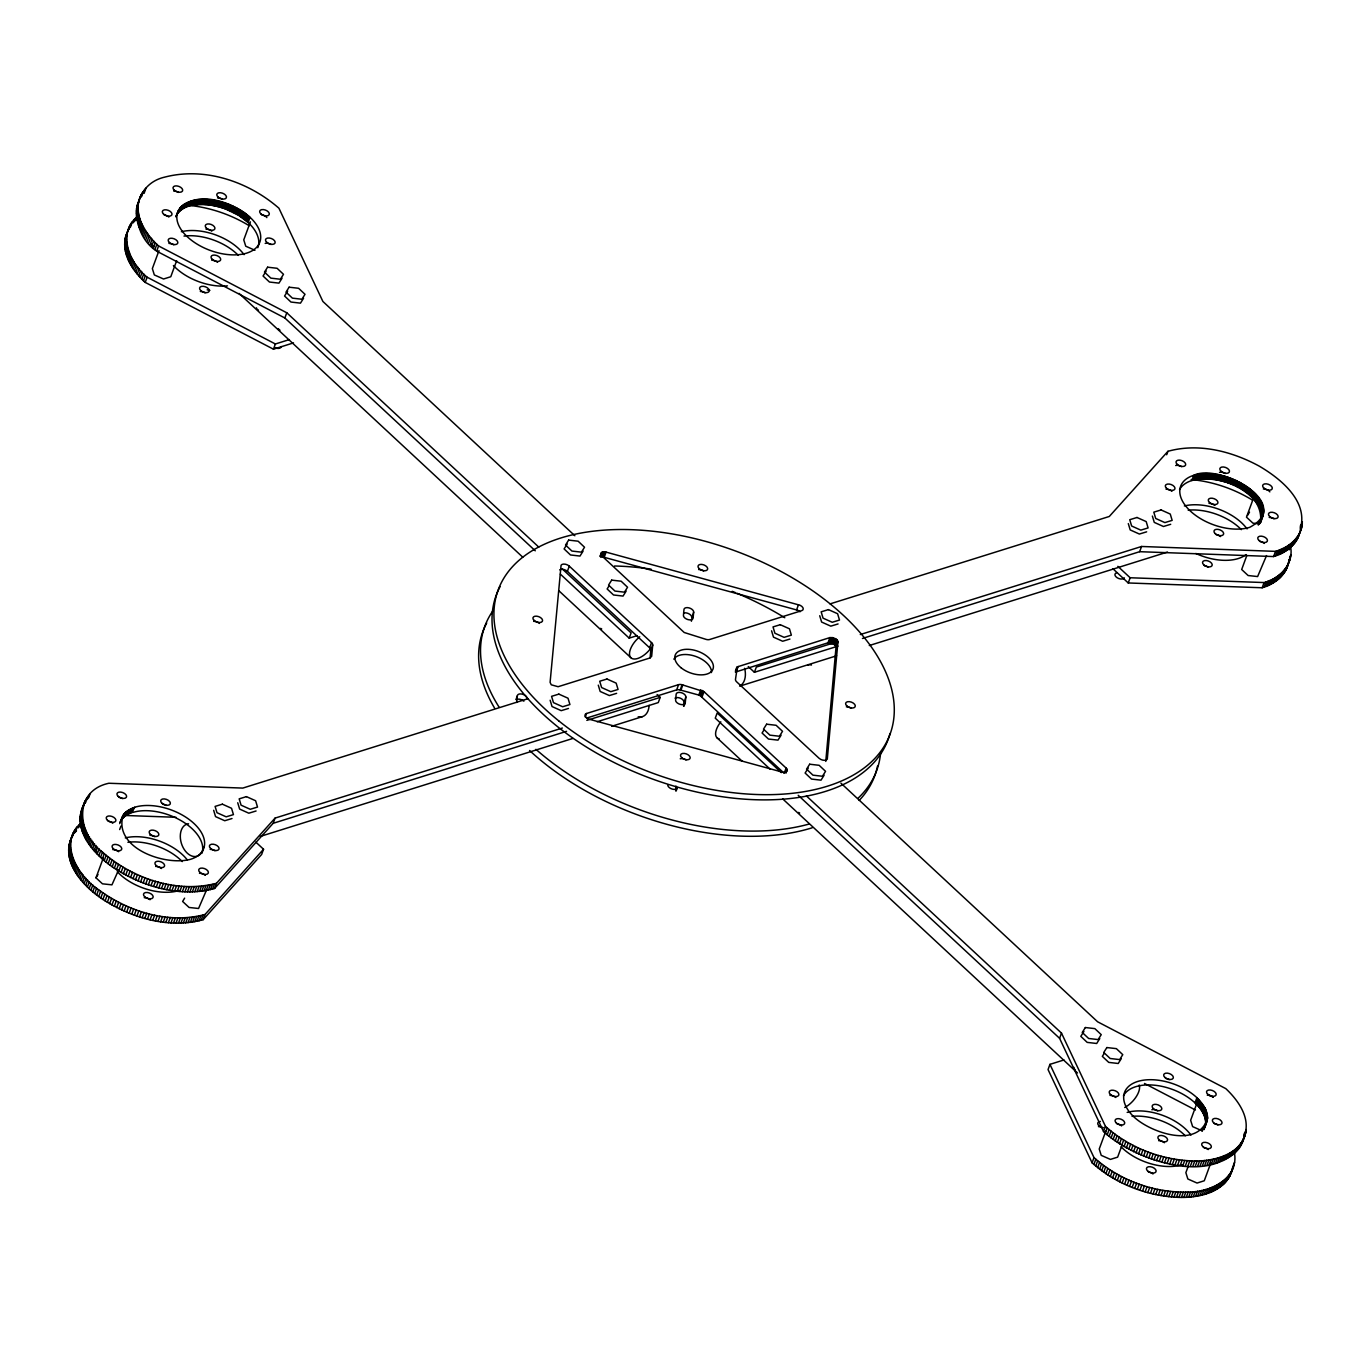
<?xml version="1.0" encoding="UTF-8"?>
<svg xmlns="http://www.w3.org/2000/svg" width="1371" height="1371" viewBox="0 0 1371 1371"><rect width="100%" height="100%" fill="white"/><g stroke="black" fill="none" stroke-linecap="round" stroke-linejoin="round"><path stroke-width="1.5" d="M255.846 842.12L263.54 849.249L261.638 854.459L203.114 919.701C168.941 929.007 131.959 918.193 102.928 899.445C82.774 886.471 58.302 859.428 73.434 834.493M263.54 849.249L205.016 914.491C168.342 924.277 128.48 911.681 98.592 889.745C77.736 876.292 57.205 841.486 82.191 822.12M562.384 728.035L275.074 818.093L273.172 823.303L214.544 888.494C181.246 897.594 145.223 887.38 116.552 869.642C95.953 856.738 70.487 830.569 84.077 804.588M275.074 818.093L216.464 883.301C176.602 893.601 132.85 878.674 102.482 852.128C77.359 834.202 72.646 791.05 108.857 783.252L242.804 788.085L528.075 698.662M293.497 342.887L273.463 349.194L145.223 282.409C131.565 270.07 118.472 249.522 127.88 231.014M289.401 339.58L275.382 343.984L147.125 277.199C129.491 263.369 116.346 232.059 138.282 215.933M535.273 550.816L284.86 317.986L156.671 251.15C128.943 233.156 129.542 184.948 164.948 177.065C204.81 166.765 248.562 181.675 278.93 208.221L322.888 301.466L574.86 535.753M538.752 547.08L286.779 312.777L158.573 245.957C144.538 233.413 131.205 211.717 142.07 193.191M1123.432 1095.789A43.786 24.867 20.2 0 1 1154.468 1085.198A43.786 24.867 20.2 0 1 1194.998 1102.884C1201.544 1108.933 1207.782 1118.068 1204.955 1127.356M1207.594 1118.119L1205.246 1108.385L1196.917 1097.691A43.786 24.867 20.2 0 0 1137.656 1081.479A43.786 24.867 20.2 0 0 1134.331 1117.296C1151.229 1132.943 1198.391 1149.052 1207.594 1118.119L1205.623 1124.151M1260.463 522.711C1264.696 490.15 1218.545 473.646 1191.862 480.518A43.786 24.867 20.2 0 0 1179.54 489.618M1193.764 475.309A43.786 24.867 20.2 0 0 1190.439 511.126A43.786 24.867 20.2 0 0 1249.701 527.338C1294.772 503.157 1218.819 462.815 1193.764 475.309L1191.862 480.518M830.055 603.891L1109.293 516.473L1167.955 451.299C1198.648 442.747 1231.775 451.23 1259.126 466.071C1280.308 478.445 1308.414 500.981 1300.411 528.589L1300.531 525.35M1117.845 566.326L1130.15 577.757L1264.079 582.555C1279.897 578.665 1294.275 563.515 1290.488 546.326M840.92 783.149L1097.605 1021.789L1225.794 1088.625C1238.236 1100.33 1251.415 1118.599 1244.114 1136.319L1244.405 1133.132M825.77 761.419L836.019 647.163L834.836 644.713L827.998 642.793L735.404 672.081L737.307 666.872L829.918 637.584L836.756 639.503L837.938 641.954L827.279 759.157A5.056 2.862 20.2 0 1 819.07 758.266L736.673 681.85A5.056 2.862 20.2 0 1 735.49 679.382L737.307 666.872M527.012 698.439A5.056 2.862 20.2 0 0 522.454 694.189A5.056 2.862 20.2 0 0 517.347 695.8L516.798 701.644A5.056 2.862 20.2 0 0 516.901 702.449M650.094 657.909L650.797 650.265A5.056 2.862 20.2 0 0 649.631 647.815L567.388 571.347A5.056 2.862 20.2 0 0 559.728 569.873M652.716 645.056L651.671 656.298L650.008 657.96L558.1 686.717L551.262 684.797L550.097 682.347L561.082 565.229A5.056 2.862 20.2 0 1 569.291 566.137L651.533 642.605A5.056 2.862 20.2 0 1 652.716 645.056L650.762 650.711M675.697 790.759L676.057 786.868A5.056 2.862 20.2 0 0 675.954 786.063M683.529 706.014L685.808 696.914A5.056 2.862 20.2 0 0 681.25 692.663A5.056 2.862 20.2 0 0 676.143 694.257L675.595 700.101A5.056 2.862 20.2 0 0 680.17 704.351A5.056 2.862 20.2 0 0 685.277 702.757L685.808 696.914M691.378 621.252L693.657 612.152A5.056 2.862 20.2 0 0 689.082 607.901A5.056 2.862 20.2 0 0 683.975 609.512L683.444 615.356A5.056 2.862 20.2 0 0 688.002 619.606A5.056 2.862 20.2 0 0 693.109 617.995L693.657 612.152M1112.858 568.674L1128.23 582.966L1262.16 587.765C1275.081 584.097 1287.866 574.038 1288.929 559.762M1063.982 1059.954L1049.946 1064.359L1094.007 1157.604C1119.49 1180.362 1154.056 1193.044 1188.211 1192.05C1210.01 1192.616 1239.333 1178.306 1234.38 1152.48M123.236 814.957C112.799 848.152 165.086 866.335 190.638 859.274A43.786 24.867 20.2 0 0 193.945 823.457A43.786 24.867 20.2 0 0 134.684 807.262L124.847 812.986L120.1 822.292M860.285 634.55L1141.563 546.481L1275.51 551.365C1288.449 547.697 1301.25 537.655 1302.33 523.379M1232.632 1167.492C1228.005 1192.342 1197.894 1198.597 1176.455 1197.26C1145.642 1195.495 1115.103 1183.533 1092.087 1162.814L1048.044 1069.569L1049.946 1064.359M806.388 795.917L1061.497 1033.117L1105.454 1126.345C1129.087 1147.613 1160.62 1159.746 1192.307 1160.929C1213.095 1161.785 1241.68 1155.016 1246.033 1131.109M1243.84 1137.861C1220.893 1190.388 1134.965 1160.911 1103.535 1131.555L1059.577 1038.31L798.213 795.3M1299.948 531.725C1297.394 544.561 1285.518 553.044 1273.608 556.557L1139.644 551.69L862.445 638.475M601.166 552.959L602.092 556.112L684.198 632.494L706.116 639.4A5.056 2.862 20.2 0 0 709.63 639.52L801.624 610.695A5.056 2.862 20.2 0 0 799.91 605.211L606.085 552.119L601.732 552.393L599.898 556.42M125.584 236.84L129.782 225.821M137.083 205.581L141.282 194.562M125.224 238.365L127.143 233.173M130.571 224.45L128.651 229.643L129.525 228.306M136.706 207.124L138.625 201.914M124.95 239.925L126.852 234.715M136.432 208.666L138.351 203.474M124.761 241.502L126.663 236.309M130.159 226.575L131.427 223.113M136.243 210.26L138.163 205.05M142.944 191.854L141.024 197.064L141.967 195.762M130.468 227.02L132.387 221.811M136.14 211.854L138.06 206.661M142.618 194.031L143.886 190.569M124.658 243.113L126.578 237.92M124.641 244.741L126.56 239.531M136.123 213.482L138.043 208.289M143.629 192.78L144.915 189.301M133.227 222.805L134.512 219.326M144.109 193.294L146.012 188.084M124.71 246.386L126.629 241.193M136.192 215.144L138.111 209.934M124.864 248.048L126.783 242.856M134.409 221.622L135.695 218.16M136.346 216.807L138.265 211.597M135.678 220.491L136.946 217.029M125.104 249.745L127.023 244.535M136.586 218.486L138.505 213.276M125.429 251.441L127.349 246.232M136.911 220.183L138.831 214.973M125.858 253.155L127.76 247.945M137.323 221.896L139.242 216.687M126.355 254.869L128.274 249.659M137.82 223.61L139.739 218.417M126.937 256.6L128.857 251.39M138.402 225.341L140.322 220.148M127.606 258.331L129.525 253.138M139.071 227.089L140.99 221.879M128.36 260.079L130.262 254.886M139.825 228.82L141.744 223.627M129.182 261.827L131.102 256.634M140.665 230.568L142.567 225.375M130.108 263.575L132.027 258.382M141.573 232.316L143.492 227.123M142.567 234.064L144.486 228.871M131.102 265.323L133.021 260.13M132.182 267.071L134.084 261.878M143.647 235.812L145.549 230.619M133.33 268.819L135.249 263.609M144.795 237.56L146.697 232.367M134.564 270.55L136.483 265.357M146.012 239.308L147.931 234.098M147.331 241.039L149.233 235.829M135.866 272.281L137.786 267.088M137.254 274.011L139.157 268.802M148.702 242.753L150.621 237.543M138.711 275.708L140.613 270.515M150.159 244.466L152.078 239.257M140.236 277.405L142.138 272.212M151.684 246.163L153.603 240.953M141.83 279.101L143.732 273.892M153.278 247.843L155.197 242.633M143.492 280.764L145.395 275.554M154.94 249.505L156.842 244.295M156.671 251.15L158.573 245.957M145.223 282.409L147.125 277.199M158.985 250.602L152.352 268.596L154.34 274.937L163.543 278.999L170.775 276.736L176.653 260.713M175.865 216.858C187.45 186.439 231.785 200.44 250.036 217.286A43.786 24.867 20.2 0 1 246.729 253.104A43.786 24.867 20.2 0 1 187.467 236.892C180.561 230.602 173.928 220.457 178.11 210.911M176.191 216.104L178.881 209.472M176.551 215.384L179.824 208.101M177.407 213.979L180.355 207.449M178.436 212.642L180.938 206.815M179.018 212.008L181.555 206.198M179.635 211.408L182.206 205.616M180.287 210.808L182.891 205.05M180.989 210.243L183.628 204.502M181.709 209.712L184.399 203.988M182.48 209.18L185.205 203.491M183.303 208.683L186.045 203.028M184.142 208.221L186.936 202.582M185.016 207.775L187.844 202.154M185.925 207.364L188.787 201.777M186.867 206.97L189.764 201.417M187.861 206.61L190.775 201.074M188.855 206.284L191.82 200.766M189.901 205.976L192.883 200.492M190.963 205.684L193.979 200.235M192.06 205.444L193.191 205.222L195.093 200.012M193.191 205.222L194.339 205.033L196.242 199.823M194.339 205.033L195.505 204.862L197.424 199.669M195.505 204.862L196.704 204.725L198.606 199.532M196.704 204.725L197.921 204.622L199.823 199.429M197.921 204.622L199.155 204.553L201.057 199.343M199.155 204.553L200.406 204.502L202.325 199.309M200.406 204.502L201.674 204.485L203.594 199.292M201.674 204.485L202.959 204.502L204.879 199.309M202.959 204.502L204.262 204.553L206.181 199.343M204.262 204.553L205.581 204.622L207.501 199.412M205.581 204.622L206.918 204.725L208.838 199.532M206.918 204.725L208.255 204.862L210.174 199.652M208.255 204.862L209.609 205.016L211.511 199.823M209.609 205.016L210.963 205.222L212.882 200.012M210.963 205.222L212.316 205.427L214.236 200.235M212.316 205.427L213.687 205.684L215.607 200.474M213.687 205.684L215.058 205.958L216.978 200.766M215.058 205.958L216.429 206.267L218.349 201.057M216.429 206.267L217.8 206.593L219.72 201.4M217.8 206.593L219.189 206.97L221.091 201.76M219.189 206.97L220.56 207.347L222.462 202.154M220.56 207.347L221.913 207.758L223.833 202.565M221.913 207.758L223.284 208.203L225.187 203.011M223.284 208.203L224.638 208.666L226.541 203.474M257.799 247.723A43.786 24.867 20.2 0 0 248.134 222.479L238.657 215.35L225.975 209.163L227.894 203.971M227.312 209.677L229.231 204.485M228.631 210.226L230.551 205.016M229.951 210.791L231.87 205.581M231.253 211.374L233.156 206.181M232.522 211.991L234.441 206.781M233.79 212.625L235.709 207.415M235.041 213.276L236.96 208.066M236.275 213.945L238.177 208.752M237.474 214.647L239.394 209.437M238.657 215.35L240.576 210.157M239.822 216.087L241.742 210.877M240.953 216.824L242.873 211.631M242.067 217.595L243.987 212.385M243.147 218.383L245.066 213.173M244.209 219.171L246.129 213.962M245.238 219.977L247.157 214.784M246.232 220.8L248.151 215.607M247.191 221.639L249.111 216.429M248.134 222.479L250.036 217.286M250.396 221.862L243.764 239.874L245.752 246.214L254.955 250.276M69.938 841.52L73.006 833.414M81.437 810.261L84.505 802.155M69.133 844.553L71.412 837.818M71.789 837.201L73.691 831.991M80.632 813.294L82.894 806.559M83.288 805.959L85.208 800.75M68.858 846.113L70.778 840.903M72.56 835.83L74.48 830.62M80.341 814.854L82.26 809.661M84.711 802.84L85.979 799.379M68.67 847.689L70.589 842.497M74.068 832.763L75.336 829.284M80.152 816.431L82.071 811.238M86.853 798.042L84.933 803.252L85.876 801.949M68.567 849.3L70.487 844.09M74.377 833.191L76.296 827.998M80.049 818.041L81.969 812.849M86.527 800.218L87.795 796.757M68.55 850.928L70.469 845.718M77.307 826.73L75.405 831.94L76.502 830.723M80.032 819.669L81.952 814.477M87.555 798.967L88.824 795.488M68.619 852.573L70.538 847.364M80.101 821.315L82.02 816.122M88.652 797.733L89.938 794.272M78.318 827.81L79.604 824.348M68.773 854.236L70.692 849.043M80.255 822.977L82.174 817.784M79.587 826.679L82.414 819.464M69.013 855.915L70.932 850.723M69.355 857.612L71.258 852.419M80.82 826.37L82.74 821.16M69.767 859.326L71.686 854.133M81.232 828.067L83.151 822.874M70.264 861.057L72.183 855.847M81.729 829.798L83.648 824.588M70.846 862.787L72.766 857.578M82.311 831.529L84.231 826.319M71.515 864.518L73.434 859.326M82.98 833.26L84.899 828.067M72.269 866.266L74.188 861.057M83.734 835.008L85.653 829.798M84.574 836.756L86.476 831.546M73.109 868.014L75.011 862.805M74.017 869.762L75.936 864.553M85.482 838.504L87.401 833.294M75.011 871.51L76.93 866.301M86.476 840.252L88.395 835.059M76.091 873.258L78.01 868.049M87.555 842L89.458 836.807M77.239 875.006L79.158 869.797M88.704 843.748L90.623 838.538M78.473 876.737L80.392 871.528M89.938 845.479L91.84 840.286M284.86 317.986L286.779 312.777M273.463 349.194L275.382 343.984M79.775 878.468L81.694 873.258M91.24 847.209L93.142 842.017M81.163 880.182L83.083 874.989M92.611 848.94L94.53 843.731M94.068 850.637L95.987 845.444M82.62 881.896L84.522 876.703M84.145 883.592L86.047 878.4M95.593 852.334L97.512 847.141M85.739 885.272L87.641 880.079M97.187 854.03L99.106 848.82M87.401 886.934L89.321 881.742M98.849 855.693L100.769 850.483M89.132 888.597L91.034 883.387M100.58 857.338L102.482 852.128M90.914 890.207L92.834 885.015M102.362 858.966L104.282 853.756M118.643 869.882L111.942 884.843L102.448 883.815L95.987 877.817L103.356 857.8M92.782 891.818L94.685 886.609M104.23 860.56L106.133 855.367M119.723 823.645L122.379 816.362M94.702 893.395L96.604 888.202M106.133 862.153L108.052 856.944M120.871 820.852L123.733 814.271M121.813 819.481L124.264 813.62M122.345 818.83L124.847 812.986M122.927 818.196L125.464 812.386M119.654 829.558L120.939 826.096M123.544 817.579L126.115 811.786M124.195 816.996L126.8 811.221M108.12 863.696L110.023 858.503M124.898 816.431L127.537 810.689M96.673 894.955L98.592 889.745M125.635 815.882L128.308 810.158M126.406 815.368L129.114 809.678M127.212 814.871L129.971 809.198M98.695 896.48L100.614 891.287M110.143 865.238L112.062 860.028M128.051 814.408L130.845 808.753M128.925 813.963L131.753 808.342M129.834 813.551L132.696 807.947M130.793 813.157L133.673 807.588M100.786 897.988L102.705 892.778M112.233 866.729L114.136 861.536M131.77 812.797L134.684 807.262M114.359 868.203L116.278 862.993M102.928 899.445L104.847 894.252M116.552 869.642L118.472 864.433M105.104 900.884L107.024 895.691M118.78 871.048L120.699 865.838M107.349 902.289L109.269 897.097M121.059 872.419L122.979 867.209M109.629 903.66L111.548 898.451M111.942 904.997L113.862 899.787M123.39 873.738L125.292 868.546M114.307 906.282L116.227 901.09M125.738 875.041L127.657 869.831M128.137 876.292L130.056 871.099M116.706 907.551L118.626 902.341M119.14 908.75L121.059 903.558M130.571 877.509L132.49 872.316M133.038 878.691L134.958 873.481M121.608 909.933L123.527 904.723M124.11 911.064L126.012 905.854M135.54 879.822L137.443 874.612M126.629 912.143L128.548 906.951M138.06 880.902L139.979 875.709M129.182 913.189L131.085 907.979M140.613 881.947L142.515 876.737M131.753 914.183L133.655 908.973M143.167 882.941L145.086 877.731M134.324 915.125L136.243 909.916M145.754 883.884L147.674 878.691M136.929 916.017L138.848 910.824M148.359 884.792L150.279 879.582M139.551 916.873L141.47 911.664M150.981 885.632L152.901 880.439M153.603 886.437L155.523 881.227M142.173 917.662L144.092 912.469M144.812 918.416L146.731 913.206M156.243 887.174L158.162 881.981M158.882 887.877L160.801 882.667M147.451 919.101L149.37 913.909M150.09 919.752L152.01 914.543M161.521 888.511L163.44 883.318M164.16 889.111L166.08 883.901M152.729 920.335L154.649 915.143M155.369 920.866L157.288 915.674M166.799 889.642L168.719 884.432M158.008 921.346L159.91 916.154M169.438 890.122L171.341 884.912M160.63 921.775L162.532 916.565M172.043 890.55L173.963 885.34M163.235 922.135L165.137 916.942M174.665 890.91L176.568 885.717M165.822 922.443L167.742 917.25M177.253 891.219L179.173 886.026M168.393 922.7L170.312 917.507M179.824 891.476L181.743 886.283M170.964 922.906L172.866 917.696M182.394 891.681L184.297 886.471M173.483 923.043L175.402 917.833M184.914 891.818L186.833 886.626M176.002 923.129L177.904 917.919M187.433 891.904L189.335 886.711M178.47 923.146L180.389 917.953M189.901 891.938L191.82 886.729M180.921 923.129L182.84 917.919M192.351 891.904L194.271 886.694M183.337 923.026L185.239 917.833M194.768 891.818L196.687 886.609M185.702 922.889L187.621 917.679M197.15 891.681L199.052 886.471M188.05 922.683L189.952 917.49M199.481 891.476L201.4 886.266M201.777 891.219L203.696 886.009M190.346 922.426L192.248 917.216M204.022 890.893L205.941 885.7M192.591 922.117L194.511 916.908M194.802 921.74L196.704 916.531M206.233 890.533L208.152 885.323M206.73 889.522L198.555 908.493L189.078 907.465L182.617 901.467L184.622 898.142M196.944 921.312L198.864 916.102M208.392 890.105L210.311 884.895M199.052 920.832L200.971 915.622M210.5 889.625L212.419 884.415M201.109 920.284L203.028 915.091M212.556 889.093L214.459 883.884M203.114 919.701L205.016 914.491M214.544 888.494L216.464 883.301M516.079 699.261L517.347 695.8M567.388 571.347L569.291 566.137M600.464 555.855L601.732 552.393M601.303 555.478L602.572 551.999M600.652 557.209L603.634 551.827M601.715 557.02L602.914 557.072L604.834 551.862M602.914 557.072L604.183 557.312L606.085 552.119M585.314 716.947L586.582 713.486L678.576 684.66A5.056 2.862 20.2 0 1 682.09 684.763L704.009 691.67L786.114 768.068C789.405 770.742 784.846 773.621 782.121 772.062L588.296 718.97A5.056 2.862 20.2 0 1 586.582 713.486M560.328 574.106L629.186 638.132L631.106 632.922L562.23 568.896M649.631 647.815L651.533 642.605M657.12 694.531L660.188 697.393L658.269 702.586L597.156 721.746M586.668 718.061L676.674 689.853L678.576 684.66M676.674 689.853A5.056 2.862 20.2 0 1 680.187 689.973L682.09 684.763M680.907 690.179L682.827 684.969M683.992 706.219L685.277 702.757M680.187 689.973L698.782 695.063L700.701 689.853M786.114 768.068L784.195 773.261L700.015 695.508L701.935 690.316M701.147 696.125L703.066 690.933M702.089 696.879L704.009 691.67M676.143 790.981L677.428 787.502A5.056 2.862 20.2 0 1 672.321 789.113A5.056 2.862 20.2 0 1 667.763 784.863M735.473 670.899L736.741 667.437M736.227 671.687L738.146 666.495M748.275 666.563L754.41 672.287L756.329 667.077L833.774 642.845M604.183 557.312L796.568 609.924L798.488 604.731M827.998 642.793L829.918 637.584M829.061 642.605L830.98 637.412M830.26 642.639L832.163 637.446M831.512 642.896L833.431 637.704M832.763 643.342L834.665 638.149M785.532 772.353L786.817 768.891M785.943 773.193L787.211 769.714M833.894 643.976L835.796 638.766M834.836 644.713L836.756 639.503M835.539 645.535L837.458 640.326M835.933 646.358L837.852 641.165M836.019 647.163L837.938 641.954M1166.687 454.761L1167.955 451.299M1128.23 582.966L1130.15 577.757M1139.644 551.69L1141.563 546.481M1192.89 480.21L1194.809 475M1193.97 479.936L1195.872 474.726M1195.066 479.679L1196.969 474.469M1196.18 479.456L1198.1 474.263M1197.329 479.267L1199.248 474.058M1198.494 479.096L1200.413 473.903M1199.694 478.976L1201.613 473.766M1200.91 478.873L1202.83 473.663M1202.144 478.787L1204.064 473.595M1203.395 478.753L1205.315 473.543M1204.681 478.736L1206.583 473.526M1205.966 478.753L1207.885 473.543M1207.268 478.787L1209.188 473.595M1208.588 478.856L1210.507 473.663M1209.908 478.959L1211.827 473.766M1211.261 479.096L1213.164 473.903M1212.598 479.267L1214.517 474.058M1213.952 479.456L1215.871 474.246M1215.323 479.679L1217.242 474.469M1216.694 479.919L1218.596 474.726M1218.065 480.21L1219.984 475M1219.436 480.518L1221.355 475.309M1220.807 480.844L1222.726 475.634M1222.178 481.204L1224.097 476.011M1223.549 481.598L1225.468 476.388M1224.92 482.009L1226.822 476.8M1226.274 482.455L1228.193 477.245M1227.628 482.918L1229.547 477.708M1228.982 483.415L1230.884 478.205M1230.318 483.929L1232.221 478.719M1231.638 484.477L1233.557 479.267M1232.94 485.043L1234.86 479.833M1234.243 485.625L1236.162 480.416M1235.528 486.242L1237.447 481.032M1236.796 486.876L1238.698 481.667M1238.03 487.528L1239.95 482.318M1239.264 488.196L1241.183 482.986M1240.464 488.881L1242.383 483.689M1241.663 489.601L1243.566 484.391M1242.812 490.338L1244.731 485.128M1243.96 491.075L1245.862 485.882M1245.057 491.846L1246.976 486.636M1246.153 492.617L1248.056 487.425M1247.199 493.423L1249.118 488.213M1248.227 494.228L1250.146 489.019M1249.221 495.051L1251.14 489.841M1250.198 495.891L1252.1 490.681M1251.123 496.73L1253.043 491.521M1252.014 497.587L1253.934 492.378M1252.888 498.461L1254.791 493.252M1253.848 497.142L1246.479 517.158L1252.94 523.156L1258.629 523.791M1253.711 499.335L1255.63 494.126M1254.499 500.209L1256.419 495M1255.253 501.101L1257.173 495.891M1255.973 501.992L1257.893 496.799M1059.577 1038.31L1061.497 1033.117M1256.659 502.9L1258.561 497.69M1257.293 503.791L1259.212 498.598M1257.893 504.699L1259.812 499.507M1258.458 505.608L1260.36 500.415M1258.972 506.516L1260.874 501.323M1259.435 507.441L1261.354 502.232M1259.88 508.35L1261.783 503.14M1260.257 509.241L1262.177 504.048M1260.6 510.149L1262.52 504.956M1260.909 511.057L1262.828 505.848M1261.166 511.949L1263.085 506.739M1261.389 512.84L1263.291 507.63M1261.56 513.714L1263.462 508.521M1246.822 555.512L1241.68 569.513L1248.124 575.529L1257.618 576.557L1266.53 555.581M1261.68 514.588L1263.599 509.395M1258.27 525.076L1259.555 521.614M1261.766 515.462L1263.668 510.252M1258.852 524.442L1260.12 520.98M1261.8 516.319L1263.702 511.109M1259.383 523.791L1260.669 520.329M1261.783 517.158L1263.702 511.966M1259.88 523.122L1261.149 519.643M1261.731 517.998L1263.651 512.788M1260.103 523.448L1263.548 513.611M1260.789 521.974L1262.982 515.993M1262.16 587.765L1264.079 582.555M1273.608 556.557L1275.51 551.365M1264.096 587.114L1266.016 581.921M1275.544 555.923L1277.464 550.714M1265.981 586.428L1267.884 581.218M1277.429 555.221L1279.332 550.011M1267.798 585.674L1269.7 580.464M1279.246 554.467L1281.148 549.274M1280.994 553.678L1282.913 548.469M1269.546 584.869L1271.465 579.676M1271.243 584.029L1273.145 578.819M1282.69 552.821L1284.61 547.612M1272.854 583.121L1274.773 577.911M1284.301 551.93L1286.221 546.721M1274.413 582.178L1276.332 576.968M1285.861 550.971L1287.78 545.778M1275.887 581.167L1277.806 575.974M1287.352 549.977L1289.254 544.767M1277.309 580.122L1279.212 574.929M1288.757 548.931L1290.677 543.739M1278.629 579.042L1280.548 573.832M1289.22 549.805L1292.013 542.642M1279.897 577.911L1281.816 572.701M1291.362 546.721L1293.264 541.511M1281.08 576.728L1282.999 571.536M1292.545 545.538L1294.464 540.345M1282.193 575.512L1284.096 570.319M1293.641 544.321L1295.561 539.129M1300.513 526.978L1302.433 521.768M1283.205 574.26L1285.124 569.051M1294.67 543.07L1296.589 537.86M1284.164 572.958L1286.067 567.748M1289.563 558.031L1290.848 554.57M1295.629 541.768L1297.532 536.558M1285.021 571.621L1286.941 566.429M1288.74 561.339L1290.659 556.146M1296.486 540.431L1298.406 535.238M1300.222 530.166L1302.142 524.956M1285.809 570.25L1287.729 565.058M1288.466 562.898L1290.385 557.706M1297.274 539.06L1299.194 533.867M1300.582 529.977L1301.85 526.515M1286.512 568.845L1290.008 559.231M1297.977 537.655L1301.49 528.041M1092.087 1162.814L1094.007 1157.604M1103.535 1131.555L1105.454 1126.345M1105.866 1131.006L1099.234 1149.001L1101.221 1155.342L1110.424 1159.403L1117.639 1157.141L1122.061 1145.128M1093.887 1164.442L1095.806 1159.232M1105.334 1133.183L1107.254 1127.973M1095.737 1166.035L1097.657 1160.843M1107.185 1134.794L1109.105 1129.584M1097.657 1167.612L1099.576 1162.419M1109.105 1136.37L1111.024 1131.161M1111.076 1137.93L1112.995 1132.72M1099.628 1169.172L1101.547 1163.979M1101.667 1170.697L1103.586 1165.504M1113.115 1139.455L1115.017 1134.245M1103.758 1172.205L1105.66 1166.995M1115.189 1140.946L1117.108 1135.754M1117.331 1142.42L1119.25 1137.227M1105.883 1173.679L1107.802 1168.469M1119.507 1143.86L1121.427 1138.65M1108.076 1175.101L1109.996 1169.909M1121.752 1145.265L1123.654 1140.055M1110.304 1176.507L1112.224 1171.314M1112.584 1177.878L1114.503 1172.685M1124.031 1146.636L1125.934 1141.426M1114.914 1179.214L1116.834 1174.004M1126.345 1147.973L1128.264 1142.763M1117.279 1180.517L1119.182 1175.307M1128.71 1149.258L1130.629 1144.065M1131.109 1150.526L1133.029 1145.316M1119.679 1181.768L1121.581 1176.558M1122.112 1182.984L1124.014 1177.775M1133.543 1151.743L1135.462 1146.533M1136.011 1152.908L1137.913 1147.698M1124.58 1184.15L1126.482 1178.957M1127.065 1185.281L1128.984 1180.088M1138.496 1154.039L1140.415 1148.829M1129.601 1186.361L1131.503 1181.168M1141.032 1155.136L1142.934 1149.926M1132.138 1187.406L1134.057 1182.213M1143.568 1156.164L1145.488 1150.972M1134.708 1188.4L1136.628 1183.207M1146.139 1157.158L1148.058 1151.966M1137.296 1189.342L1139.215 1184.15M1148.727 1158.118L1150.646 1152.908M1139.901 1190.251L1141.82 1185.041M1151.332 1159.009L1153.251 1153.799M1142.523 1191.091L1144.425 1185.898M1153.954 1159.866L1155.856 1154.656M1156.576 1160.654L1158.495 1155.462M1145.145 1191.896L1147.064 1186.686M1147.784 1192.633L1149.686 1187.44M1159.215 1161.408L1161.117 1156.199M1161.854 1162.094L1163.756 1156.901M1150.423 1193.336L1152.325 1188.126M1153.062 1193.97L1154.982 1188.777M1164.493 1162.745L1166.395 1157.535M1167.132 1163.328L1169.035 1158.118M1155.702 1194.552L1157.621 1189.36M1158.341 1195.084L1160.243 1189.891M1169.771 1163.859L1171.674 1158.666M1160.963 1195.563L1162.882 1190.371M1172.394 1164.339L1174.313 1159.146M1194.998 1102.884L1196.917 1097.691M1195.906 1103.741L1197.808 1098.548M1197.26 1102.267L1190.645 1120.278L1192.633 1126.619L1201.836 1130.681M1196.763 1104.615L1198.682 1099.405M1163.585 1195.992L1165.504 1190.782M1175.016 1164.767L1176.935 1159.558M1197.603 1105.489L1199.505 1100.279M1198.391 1106.363L1200.311 1101.17M1166.19 1196.352L1168.109 1191.159M1177.62 1165.127L1179.54 1159.935M1199.145 1107.254L1201.065 1102.044M1199.865 1108.145L1201.767 1102.952M1200.533 1109.053L1202.453 1103.844M1168.795 1196.677L1170.697 1191.468M1180.225 1165.453L1182.128 1160.243M1201.185 1109.962L1203.087 1104.752M1201.784 1110.853L1203.687 1105.66M1202.333 1111.761L1204.252 1106.568M1171.365 1196.917L1173.285 1191.725M1182.796 1165.71L1184.715 1160.5M1202.847 1112.686L1204.766 1107.477M1203.327 1113.595L1205.246 1108.385M1203.755 1114.503L1205.675 1109.293M1173.919 1197.123L1175.838 1191.913M1185.349 1165.898L1187.269 1160.706M1204.149 1115.411L1206.069 1110.202M1204.492 1116.302L1206.411 1111.11M1204.801 1117.211L1206.72 1112.001M1205.058 1118.102L1206.977 1112.892M1176.455 1197.26L1178.375 1192.067M1187.886 1166.035L1189.805 1160.843M1205.28 1118.993L1207.183 1113.783M1188.074 1166.652L1185.864 1172.651L1187.852 1178.991L1197.054 1183.053L1204.269 1180.774L1210.884 1162.762M1205.452 1119.867L1207.354 1114.674M1205.572 1120.741L1207.491 1115.548M1205.657 1121.615L1207.56 1116.405M1202.178 1131.246L1203.447 1127.767M1205.692 1122.472L1207.594 1117.262M1178.957 1197.346L1180.877 1192.136M1190.388 1166.121L1192.307 1160.929M1203.772 1129.276L1205.058 1125.814M1205.52 1124.974L1207.44 1119.764M1203.995 1129.601L1207.285 1120.587M1181.442 1197.38L1183.344 1192.17M1192.873 1166.155L1194.775 1160.946M1183.876 1197.346L1185.795 1192.136M1195.323 1166.121L1197.226 1160.929M1186.292 1197.26L1188.211 1192.05M1197.723 1166.035L1199.642 1160.843M1188.674 1197.106L1190.594 1191.913M1200.105 1165.898L1202.024 1160.689M1191.005 1196.9L1192.924 1191.707M1202.453 1165.693L1204.355 1160.483M1204.749 1165.436L1206.651 1160.226M1193.301 1196.643L1195.221 1191.45M1206.994 1165.127L1208.914 1159.917M1195.563 1196.335L1197.466 1191.125M1197.757 1195.958L1199.676 1190.765M1209.205 1164.75L1211.107 1159.54M1199.916 1195.529L1201.836 1190.336M1211.364 1164.322L1213.266 1159.129M1202.024 1195.049L1203.944 1189.839M1213.455 1163.842L1215.374 1158.649M1204.081 1194.518L1205.983 1189.308M1215.511 1163.311L1217.431 1158.101M1206.069 1193.918L1207.988 1188.726M1217.517 1162.711L1219.436 1157.518M1208.005 1193.284L1209.925 1188.074M1219.453 1162.077L1221.372 1156.867M1209.89 1192.581L1211.81 1187.372M1221.338 1161.374L1223.24 1156.181M1211.707 1191.827L1213.626 1186.618M1223.155 1160.62L1225.074 1155.427M1213.455 1191.022L1215.374 1185.829M1224.903 1159.832L1226.822 1154.622M1226.599 1158.975L1228.519 1153.782M1215.152 1190.182L1217.054 1184.972M1216.763 1189.274L1218.682 1184.064M1228.227 1158.084L1230.13 1152.874M1218.322 1188.331L1220.241 1183.122M1229.77 1157.124L1231.689 1151.931M1219.796 1187.32L1221.715 1182.128M1231.261 1156.13L1233.163 1150.92M1221.201 1186.275L1223.121 1181.082M1232.666 1155.085L1234.586 1149.892M1222.538 1185.195L1224.457 1179.985M1234.003 1154.005L1235.922 1148.795M1223.806 1184.064L1225.708 1178.854M1235.254 1152.874L1237.173 1147.664M1224.988 1182.882L1226.891 1177.689M1236.453 1151.691L1238.356 1146.482M1226.085 1181.665L1228.005 1176.455M1237.55 1150.475L1239.47 1145.265M1227.114 1180.414L1229.033 1175.204M1238.579 1149.224L1240.498 1144.014M1244.302 1134.725L1246.222 1129.533M1228.056 1179.111L1229.976 1173.902M1239.521 1147.921L1241.44 1142.711M1228.93 1177.775L1230.832 1172.565M1233.266 1165.761L1234.551 1162.3M1240.395 1146.584L1242.315 1141.375M1229.701 1176.404L1234.277 1163.842M1241.183 1145.213L1245.759 1132.669M1231.021 1173.559L1233.472 1166.875M1242.503 1142.369L1244.937 1135.702M95.987 877.817L98.009 874.509M1247.49 515.496L1249.512 512.188M266.163 271.081L263.061 276.017L269.453 282.032L278.947 283.129L282.049 278.21M287.67 291.098L284.568 296.016L290.96 302.048L300.472 303.145L303.574 298.21M567.2 544.013L564.098 548.931L570.49 554.964L579.984 556.06L583.086 551.125M609.204 585.674L607.13 588.964L613.523 594.98L623.034 596.077L626.136 591.141M764.144 729.732L762.07 733.022L768.48 739.038L777.974 740.134L781.076 735.216M808.222 768.12L805.12 773.038L811.512 779.071L821.006 780.168L824.108 775.232M1083.913 1031.438L1080.811 1036.356L1087.203 1042.388L1096.697 1043.485L1099.799 1038.55M1104.392 1053.082L1102.335 1056.373L1108.728 1062.388L1118.222 1063.485L1121.324 1058.566M629.186 638.132L637.207 635.613M586.839 720.375L660.188 697.393M754.41 672.287L837.989 646.118M273.172 823.303L566.583 731.326M260.319 836.413L572.838 738.455M611.655 726.287L642.279 716.69M740.614 685.877L836.601 655.784M869.283 645.535L1167.509 552.05M838.075 623.942L830.792 626.153L821.623 622.057L819.721 615.733M789.936 639.04L782.652 641.251L773.484 637.138L771.582 630.814M1170.714 524.288L1163.448 526.498L1154.262 522.385L1152.377 516.062M1146.653 531.828L1139.37 534.039L1130.201 529.926L1128.299 523.602M616.624 693.349L609.358 695.56L600.172 691.464L598.287 685.14M568.485 708.447L561.219 710.658L552.033 706.545L550.148 700.221M256.086 810.981L248.802 813.192L239.634 809.079L237.731 802.755M232.007 818.521L224.741 820.732L215.555 816.619L213.653 810.295M124.967 815.471L175.985 817.287M188.135 205.29C209.677 207.295 230.705 214.459 249.179 225.701M1191.142 479.542C1212.701 481.547 1233.711 488.71 1252.186 499.952M796.568 609.924L797.991 610.403A5.056 2.862 20.2 0 1 800.098 611.757M698.782 695.063L700.015 695.508M224.638 208.666L225.975 209.163M1144.494 1083.467L1195.426 1109.996M781.35 772.627L717.17 712.971L715.268 718.164L770.039 769.097M239.068 293.411L522.762 557.192M558.82 590.712L630.917 657.754A16.846 8.226 -47.1 0 0 651.122 647.849M716.999 737.787L742.071 761.111M782.824 799.002L1077.503 1072.979M179.173 890.499A43.786 24.867 20.2 0 1 117.306 871.716M125.292 837.904A43.786 24.867 20.2 0 1 187.313 859.925M149.919 835.316A5.056 2.862 20.2 0 1 154.752 836.636M144.229 897.679A5.056 2.862 20.2 0 1 150.022 899.736M96.947 852.282A5.056 2.862 20.2 0 1 94.753 849.095M127.897 842.274A43.786 24.867 20.2 0 1 182.292 861.588M132.781 812.455A43.786 24.867 20.2 0 1 181.383 820.818A43.786 24.867 20.2 0 1 202 853.139M199.481 873.293A5.056 2.862 20.2 0 1 205.273 875.349M112.868 849.643A5.056 2.862 20.2 0 1 118.66 851.699M118.831 797.305A5.056 2.862 20.2 0 1 122.482 798.59M108.172 821.212A5.056 2.862 20.2 0 1 112.782 823.234M162.635 804.143A5.056 2.862 20.2 0 1 166.285 805.428M210.14 849.386A5.056 2.862 20.2 0 1 214.973 850.706M155.677 866.455A5.056 2.862 20.2 0 1 161.47 868.511M227.432 285.871A43.786 24.867 20.2 0 1 173.397 265.528M181.366 231.716A43.786 24.867 20.2 0 1 244.072 254.646M209.9 290.378A43.786 24.867 20.2 0 1 207.158 289.847M183.988 236.086A43.786 24.867 20.2 0 1 238.383 255.4M154.169 246.711A5.056 2.862 20.2 0 1 150.947 243.712M200.32 291.492A5.056 2.862 20.2 0 1 205.153 292.828M206.01 229.128A5.056 2.862 20.2 0 1 211.802 231.185M279.992 330.188A5.056 2.862 20.2 0 1 278.33 328.629M258.468 310.189A5.056 2.862 20.2 0 1 257.508 309.452M256.788 308.629A5.056 2.862 20.2 0 1 256.377 307.79M168.941 243.455A5.056 2.862 20.2 0 1 173.791 244.775M261.553 214.767A5.056 2.862 20.2 0 1 266.865 217.612M173.723 191.083A5.056 2.862 20.2 0 1 178.573 192.42M265.186 243.387A5.056 2.862 20.2 0 1 271.064 244.518M217.543 197.921A5.056 2.862 20.2 0 1 222.376 199.241M211.768 260.267A5.056 2.862 20.2 0 1 217.561 262.324M164.263 215.024A5.056 2.862 20.2 0 1 168.873 217.064M1246.119 554.587A43.786 24.867 20.2 0 1 1195.855 553.456M1184.373 505.95A43.786 24.867 20.2 0 1 1247.062 528.898M1188.177 510.183A43.786 24.867 20.2 0 1 1241.372 529.652M1209.016 503.38A5.056 2.862 20.2 0 1 1214.809 505.436M1204.475 565.76A5.056 2.862 20.2 0 1 1208.125 567.063M1175.684 465.523A5.056 2.862 20.2 0 1 1181.579 466.654M1259.726 541.374A5.056 2.862 20.2 0 1 1264.336 543.413M1263.359 488.984A5.056 2.862 20.2 0 1 1269.854 491.863M1215.923 534.536A5.056 2.862 20.2 0 1 1220.533 536.575M1219.505 472.361A5.056 2.862 20.2 0 1 1225.383 473.492M1269.22 517.45A5.056 2.862 20.2 0 1 1274.053 518.769M1166.07 489.224A5.056 2.862 20.2 0 1 1171.862 491.281M1182.145 1164.716A43.786 24.867 20.2 0 1 1121.101 1146.807M1127.185 1112.395A43.786 24.867 20.2 0 1 1190.953 1135.051M1103.552 1127.802A5.056 2.862 20.2 0 1 1098 1124.528A5.056 2.862 20.2 0 1 1100.382 1121.444M1098.462 1126.636A5.056 2.862 20.2 0 1 1102.164 1127.356M1151.846 1109.722A5.056 2.862 20.2 0 1 1157.724 1110.853M1132.069 1116.354A43.786 24.867 20.2 0 1 1185.264 1135.805M1148.384 1171.931A5.056 2.862 20.2 0 1 1152.994 1173.97M1075.155 1069.826A5.056 2.862 20.2 0 1 1074.436 1069.02M1074.024 1068.18A5.056 2.862 20.2 0 1 1073.921 1067.375M1117.022 1123.894A5.056 2.862 20.2 0 1 1121.615 1125.917M1203.635 1147.544A5.056 2.862 20.2 0 1 1208.245 1149.566M1158.649 1140.672A5.056 2.862 20.2 0 1 1164.442 1142.728M1109.944 1095.395A5.056 2.862 20.2 0 1 1115.754 1097.468M1165.607 1078.36A5.056 2.862 20.2 0 1 1169.257 1079.645M1214.295 1123.637A5.056 2.862 20.2 0 1 1217.945 1124.923M880.576 753.159A208.786 118.557 20.2 0 1 858.143 798.128M809.181 824.022A208.786 118.557 20.2 0 1 535.924 749.32M499.164 707.265A208.786 118.557 20.2 0 1 492.686 611.158M614.551 566A208.786 118.557 20.2 0 1 651.054 569.136M732.251 591.329A208.786 118.557 20.2 0 1 735.404 592.615M736.981 593.266A208.786 118.557 20.2 0 1 784.778 617.738M601.715 628.963A5.056 2.862 20.2 0 1 600.584 628.346M799.704 813.037A5.056 2.862 20.2 0 1 798.556 812.42M877.491 766.132A208.786 118.557 20.2 0 1 859.171 800.424M812.215 827.776A208.786 118.557 20.2 0 1 529.566 750.485M494.588 708.121A208.786 118.557 20.2 0 1 486.688 623.068M683.666 613.026A5.056 2.862 20.2 0 1 688.996 613.848A5.056 2.862 20.2 0 1 691.738 617.361M516.216 699.707A5.056 2.862 20.2 0 1 523.876 701.181M675.012 698.182A5.056 2.862 20.2 0 1 680.582 698.302A5.056 2.862 20.2 0 1 683.889 702.106M890.002 733.519A208.786 118.557 20.2 0 1 648.603 777.58A208.786 118.557 20.2 0 1 500.089 586.634M846.353 706.836A5.056 2.862 20.2 0 1 851.185 708.173M533.662 621.354A5.056 2.862 20.2 0 1 539.454 623.411M680.222 758.78A5.056 2.862 20.2 0 1 686.1 759.911M698.747 569.599A5.056 2.862 20.2 0 1 703.58 570.919M673.846 659.177A20.137 11.431 20.2 0 1 695.783 656.435A20.137 11.431 20.2 0 1 711.463 672.561M719.209 738.918A16.846 8.226 -47.1 0 1 720.838 721.849M1139.215 1085.044A16.846 8.226 -47.1 0 1 1124.717 1107.494M203.628 846.952A16.846 11.157 72.6 0 1 191.769 856.001A16.846 11.157 72.6 0 1 180.406 838.538A16.846 11.157 72.6 0 1 188.564 823.782M649.1 705.362A16.846 11.157 72.6 0 1 638.201 716.776M630.917 657.754A16.846 8.226 -47.1 0 1 639.743 636.761M281.192 346.572A5.056 2.862 20.2 0 1 274.851 347.72M807.965 664.969A5.056 2.862 20.2 0 1 811.461 665.038M744.624 668.294A16.846 11.157 72.6 0 1 739.586 686.117M1124.374 577.876A5.056 2.862 20.2 0 1 1117.108 577.705A5.056 2.862 20.2 0 1 1116.542 572.838M267.602 267.191L264.483 272.109L270.875 278.142L280.387 279.238L283.489 274.303L277.096 268.288L267.602 267.191M289.11 287.19L286.008 292.126L292.4 298.141L301.894 299.238L305.013 294.319L298.604 288.287L289.11 287.19M568.639 540.105L565.538 545.041L571.93 551.056L581.424 552.153L584.526 547.235L578.134 541.202L568.639 540.105M611.672 580.122L608.57 585.057L614.962 591.072L624.456 592.169L627.558 587.251L621.166 581.218L611.672 580.122M766.612 724.196L763.51 729.115L769.902 735.147L779.414 736.244L782.515 731.309L776.123 725.293L766.612 724.196M809.661 764.213L806.559 769.148L812.952 775.163L822.446 776.26L825.548 771.325L819.155 765.309L809.661 764.213M1085.352 1027.53L1082.25 1032.466L1088.643 1038.481L1098.137 1039.578L1101.239 1034.659L1094.846 1028.627L1085.352 1027.53M1106.877 1047.547L1103.758 1052.465L1110.167 1058.498L1119.661 1059.594L1122.763 1054.659L1116.371 1048.644L1106.877 1047.547M828.427 609.615L821.16 611.826L823.046 618.15L832.231 622.263L839.498 620.052L837.612 613.728L828.427 609.615M780.288 624.696L773.021 626.907L774.906 633.231L784.092 637.344L791.358 635.133L789.473 628.809L780.288 624.696M1161.083 509.943L1153.799 512.154L1155.702 518.478L1164.87 522.591L1172.154 520.38L1170.251 514.056L1161.083 509.943M1137.005 517.484L1129.738 519.712L1131.641 526.018L1140.809 530.131L1148.093 527.921L1146.19 521.597L1137.005 517.484M606.993 679.022L599.71 681.233L601.612 687.557L610.798 691.67L618.064 689.459L616.162 683.135L606.993 679.022M558.854 694.12L551.57 696.331L553.473 702.638L562.658 706.75L569.925 704.54L568.022 698.216L558.854 694.12M246.437 796.637L239.171 798.847L241.073 805.171L250.242 809.284L257.525 807.073L255.623 800.75L246.437 796.637M222.376 804.177L215.093 806.405L216.995 812.712L226.164 816.825L233.447 814.614L231.545 808.29L222.376 804.177M150.416 834.442A5.056 2.862 20.2 0 0 158.625 835.333A5.056 2.862 20.2 0 0 153.038 830.14A5.056 2.862 20.2 0 0 150.416 834.442M144.726 896.805A5.056 2.862 20.2 0 0 152.935 897.697A5.056 2.862 20.2 0 0 147.331 892.504A5.056 2.862 20.2 0 0 144.726 896.805M118.163 796.38A5.056 2.862 20.2 0 0 126.372 797.288A5.056 2.862 20.2 0 0 120.785 792.095A5.056 2.862 20.2 0 0 118.163 796.38M199.943 872.419A5.056 2.862 20.2 0 0 208.152 873.327A5.056 2.862 20.2 0 0 202.565 868.117A5.056 2.862 20.2 0 0 199.943 872.419M113.313 848.735A5.056 2.862 20.2 0 0 121.539 849.643A5.056 2.862 20.2 0 0 115.935 844.433A5.056 2.862 20.2 0 0 113.313 848.735M107.469 820.304A5.056 2.862 20.2 0 0 115.678 821.195A5.056 2.862 20.2 0 0 110.091 816.002A5.056 2.862 20.2 0 0 107.469 820.304M161.932 803.235A5.056 2.862 20.2 0 0 170.141 804.126A5.056 2.862 20.2 0 0 164.554 798.933A5.056 2.862 20.2 0 0 161.932 803.235M156.174 865.581A5.056 2.862 20.2 0 0 164.383 866.472A5.056 2.862 20.2 0 0 158.796 861.279A5.056 2.862 20.2 0 0 156.174 865.581M210.637 848.512A5.056 2.862 20.2 0 0 218.846 849.403A5.056 2.862 20.2 0 0 213.259 844.21A5.056 2.862 20.2 0 0 210.637 848.512M200.817 290.618A5.056 2.862 20.2 0 0 209.026 291.526A5.056 2.862 20.2 0 0 203.422 286.316A5.056 2.862 20.2 0 0 200.817 290.618M206.507 228.254A5.056 2.862 20.2 0 0 214.716 229.146A5.056 2.862 20.2 0 0 209.112 223.953A5.056 2.862 20.2 0 0 206.507 228.254M260.867 213.876A5.056 2.862 20.2 0 0 269.093 214.784A5.056 2.862 20.2 0 0 263.489 209.592A5.056 2.862 20.2 0 0 260.867 213.876M169.404 242.547A5.056 2.862 20.2 0 0 177.613 243.455A5.056 2.862 20.2 0 0 172.026 238.263A5.056 2.862 20.2 0 0 169.404 242.547M174.254 190.209A5.056 2.862 20.2 0 0 182.463 191.1A5.056 2.862 20.2 0 0 176.876 185.908A5.056 2.862 20.2 0 0 174.254 190.209M218.023 197.047A5.056 2.862 20.2 0 0 226.232 197.955A5.056 2.862 20.2 0 0 220.645 192.745A5.056 2.862 20.2 0 0 218.023 197.047M266.728 242.324A5.056 2.862 20.2 0 0 274.937 243.215A5.056 2.862 20.2 0 0 269.333 238.023A5.056 2.862 20.2 0 0 266.728 242.324M163.56 214.116A5.056 2.862 20.2 0 0 171.769 215.024A5.056 2.862 20.2 0 0 166.182 209.814A5.056 2.862 20.2 0 0 163.56 214.116M212.265 259.393A5.056 2.862 20.2 0 0 220.474 260.301A5.056 2.862 20.2 0 0 214.87 255.092A5.056 2.862 20.2 0 0 212.265 259.393M1203.772 564.852A5.056 2.862 20.2 0 0 1211.981 565.76A5.056 2.862 20.2 0 0 1206.394 560.55A5.056 2.862 20.2 0 0 1203.772 564.852M1209.513 502.506A5.056 2.862 20.2 0 0 1217.722 503.397A5.056 2.862 20.2 0 0 1212.118 498.204A5.056 2.862 20.2 0 0 1209.513 502.506M1258.989 540.482A5.056 2.862 20.2 0 0 1267.215 541.391A5.056 2.862 20.2 0 0 1261.611 536.181A5.056 2.862 20.2 0 0 1258.989 540.482M1177.261 464.443A5.056 2.862 20.2 0 0 1185.469 465.335A5.056 2.862 20.2 0 0 1179.883 460.142A5.056 2.862 20.2 0 0 1177.261 464.443M1263.873 488.145A5.056 2.862 20.2 0 0 1272.082 489.036A5.056 2.862 20.2 0 0 1266.496 483.843A5.056 2.862 20.2 0 0 1263.873 488.145M1269.7 516.576A5.056 2.862 20.2 0 0 1277.909 517.467A5.056 2.862 20.2 0 0 1272.322 512.274A5.056 2.862 20.2 0 0 1269.7 516.576M1215.22 533.627A5.056 2.862 20.2 0 0 1223.429 534.536A5.056 2.862 20.2 0 0 1217.842 529.326A5.056 2.862 20.2 0 0 1215.22 533.627M1221.03 471.281A5.056 2.862 20.2 0 0 1229.239 472.19A5.056 2.862 20.2 0 0 1223.652 466.997A5.056 2.862 20.2 0 0 1221.03 471.281M1166.55 488.35A5.056 2.862 20.2 0 0 1174.758 489.241A5.056 2.862 20.2 0 0 1169.172 484.049A5.056 2.862 20.2 0 0 1166.55 488.35M1153.388 1108.659A5.056 2.862 20.2 0 0 1161.597 1109.55A5.056 2.862 20.2 0 0 1155.993 1104.358A5.056 2.862 20.2 0 0 1153.388 1108.659M1147.681 1171.023A5.056 2.862 20.2 0 0 1155.89 1171.931A5.056 2.862 20.2 0 0 1150.303 1166.721A5.056 2.862 20.2 0 0 1147.681 1171.023M1116.285 1122.952A5.056 2.862 20.2 0 0 1124.494 1123.86A5.056 2.862 20.2 0 0 1118.907 1118.667A5.056 2.862 20.2 0 0 1116.285 1122.952M1207.748 1094.281A5.056 2.862 20.2 0 0 1215.957 1095.189A5.056 2.862 20.2 0 0 1210.37 1089.996A5.056 2.862 20.2 0 0 1207.748 1094.281M1213.061 1097.228A5.056 2.862 20.2 0 0 1207.268 1095.172A5.056 2.862 20.2 0 1 1213.027 1097.194M1202.898 1146.636A5.056 2.862 20.2 0 0 1211.124 1147.544A5.056 2.862 20.2 0 0 1205.52 1142.351A5.056 2.862 20.2 0 0 1202.898 1146.636M1159.129 1139.798A5.056 2.862 20.2 0 0 1167.338 1140.706A5.056 2.862 20.2 0 0 1161.751 1135.496A5.056 2.862 20.2 0 0 1159.129 1139.798M1110.441 1094.521A5.056 2.862 20.2 0 0 1118.65 1095.429A5.056 2.862 20.2 0 0 1113.063 1090.219A5.056 2.862 20.2 0 0 1110.441 1094.521M1213.592 1122.729A5.056 2.862 20.2 0 0 1221.801 1123.62A5.056 2.862 20.2 0 0 1216.214 1118.428A5.056 2.862 20.2 0 0 1213.592 1122.729M1164.904 1077.452A5.056 2.862 20.2 0 0 1173.113 1078.36A5.056 2.862 20.2 0 0 1167.526 1073.15A5.056 2.862 20.2 0 0 1164.904 1077.452M558.665 720.803A208.786 118.557 20.2 0 0 889.488 735.679A208.786 118.557 20.2 0 0 634.156 529.789A208.786 118.557 20.2 0 0 558.665 720.803M846.85 705.962A5.056 2.862 20.2 0 0 855.058 706.87A5.056 2.862 20.2 0 0 849.454 701.661A5.056 2.862 20.2 0 0 846.85 705.962M534.142 620.463A5.056 2.862 20.2 0 0 542.35 621.371A5.056 2.862 20.2 0 0 536.764 616.179A5.056 2.862 20.2 0 0 534.142 620.463M681.747 757.717A5.056 2.862 20.2 0 0 689.956 758.609A5.056 2.862 20.2 0 0 684.369 753.416A5.056 2.862 20.2 0 0 681.747 757.717M699.244 568.725A5.056 2.862 20.2 0 0 707.453 569.633A5.056 2.862 20.2 0 0 701.849 564.424A5.056 2.862 20.2 0 0 699.244 568.725M681.044 667.746A20.137 11.431 20.2 0 0 712.954 669.185A20.137 11.431 20.2 0 0 688.328 649.323A20.137 11.431 20.2 0 0 681.044 667.746"/></g></svg>
